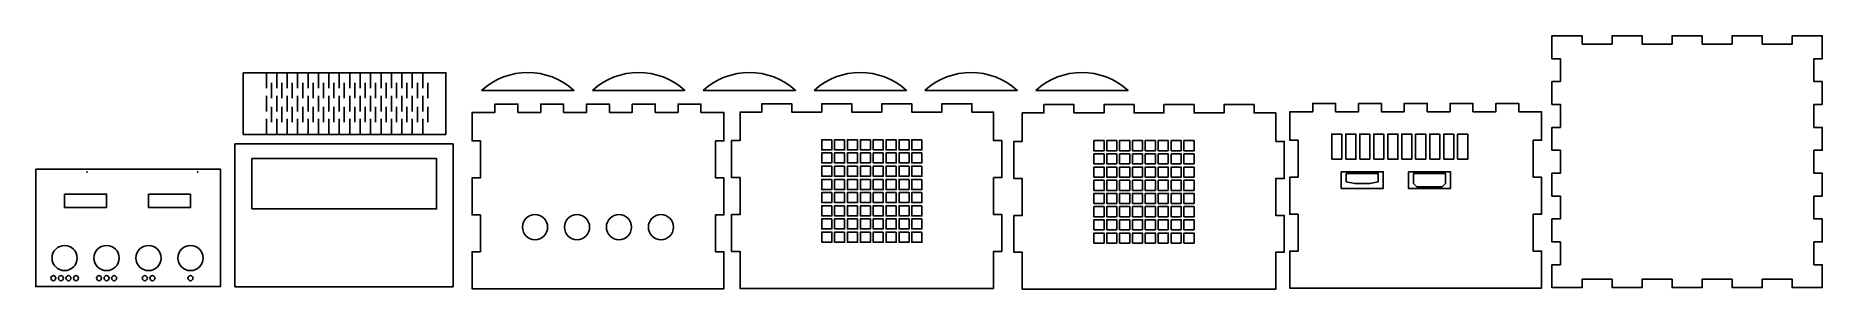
# Model space of a CAD drawing. Header units: millimetres. Extents: x -583 to 481, y -265 to -114.
import ezdxf

# ---------------------------------------------------------------- set-up
doc = ezdxf.new("R2010")
doc.units = ezdxf.units.MM
doc.layers.get('0').update_dxf_attribs({"linetype": 'CONTINUOUS'})

msp = doc.modelspace()

# ---------------------------------------------------------------- linework, layer by layer
for p, q in [((-445.2, -136.1), (-442.2, -136.1)), ((-445.2, -136.1), (-445.2, -145.3)), ((-439, -136.1), (-439, -145.3)), ((-432.8, -136.1), (-432.8, -145.3)), ((-426.6, -136.1), (-426.6, -145.3)), ((-420.4, -136.1), (-420.4, -145.3)), ((-414.2, -136.1), (-414.2, -145.3)), ((-408, -136.1), (-408, -145.3)), ((-401.8, -136.1), (-401.8, -145.3)), ((-395.6, -136.1), (-395.6, -145.3)), ((-389.4, -136.1), (-389.4, -145.3)), ((-383.2, -136.1), (-383.2, -145.3)), ((-376.9, -136.1), (-376.9, -145.3)), ((-370.7, -136.1), (-370.7, -145.3)), ((-364.5, -136.1), (-364.5, -145.3)), ((-358.3, -136.1), (-358.3, -145.3)), ((-352.1, -136.1), (-352.1, -145.3)), ((-442.2, -142), (-442.2, -151.2)), ((-436, -142), (-436, -151.2)), ((-429.8, -142), (-429.8, -151.2)), ((-423.6, -142), (-423.6, -151.2)), ((-417.4, -142), (-417.4, -151.2)), ((-411.2, -142), (-411.2, -151.2)), ((-405, -142), (-405, -151.2)), ((-398.8, -142), (-398.8, -151.2)), ((-392.6, -142), (-392.6, -151.2)), ((-386.4, -142), (-386.4, -151.2)), ((-380.2, -142), (-380.2, -151.2)), ((-373.9, -142), (-373.9, -151.2)), ((-367.7, -142), (-367.7, -151.2)), ((-361.5, -142), (-361.5, -151.2)), ((-355.3, -142), (-355.3, -151.2)), ((-349.1, -142), (-349.1, -151.2)), ((-445.2, -154.5), (-445.2, -149.9)), ((-445.2, -154.5), (-445.2, -159.1)), ((-442.2, -165.5), (-442.2, -156.3)), ((-439, -154.5), (-439, -149.9)), ((-439, -154.5), (-439, -159.1)), ((-436, -165.5), (-436, -156.3)), ((-432.8, -154.5), (-432.8, -149.9)), ((-432.8, -154.5), (-432.8, -159.1)), ((-429.8, -165.5), (-429.8, -156.3)), ((-426.6, -154.5), (-426.6, -149.9)), ((-426.6, -154.5), (-426.6, -159.1)), ((-423.6, -165.5), (-423.6, -156.3)), ((-420.4, -154.5), (-420.4, -149.9)), ((-420.4, -154.5), (-420.4, -159.1)), ((-417.4, -165.5), (-417.4, -156.3)), ((-414.2, -154.5), (-414.2, -149.9)), ((-414.2, -154.5), (-414.2, -159.1)), ((-411.2, -165.5), (-411.2, -156.3)), ((-408, -154.5), (-408, -149.9)), ((-408, -154.5), (-408, -159.1)), ((-405, -165.5), (-405, -156.3)), ((-401.8, -154.5), (-401.8, -149.9)), ((-401.8, -154.5), (-401.8, -159.1)), ((-398.8, -165.5), (-398.8, -156.3)), ((-395.6, -154.5), (-395.6, -149.9)), ((-395.6, -154.5), (-395.6, -159.1)), ((-392.6, -165.5), (-392.6, -156.3)), ((-389.4, -154.5), (-389.4, -149.9)), ((-389.4, -154.5), (-389.4, -159.1)), ((-386.4, -165.5), (-386.4, -156.3)), ((-383.2, -154.5), (-383.2, -149.9)), ((-383.2, -154.5), (-383.2, -159.1)), ((-380.2, -165.5), (-380.2, -156.3)), ((-376.9, -154.5), (-376.9, -149.9)), ((-376.9, -154.5), (-376.9, -159.1)), ((-373.9, -165.5), (-373.9, -156.3)), ((-370.7, -154.5), (-370.7, -149.9)), ((-370.7, -154.5), (-370.7, -159.1)), ((-367.7, -165.5), (-367.7, -156.3)), ((-364.5, -154.5), (-364.5, -149.9)), ((-364.5, -154.5), (-364.5, -159.1)), ((-361.5, -165.5), (-361.5, -156.3)), ((-358.3, -154.5), (-358.3, -149.9)), ((-358.3, -154.5), (-358.3, -159.1)), ((-355.3, -165.5), (-355.3, -156.3)), ((-352.1, -154.5), (-352.1, -149.9)), ((-352.1, -154.5), (-352.1, -159.1)), ((-349.1, -165.5), (-349.1, -156.3)), ((-445.2, -172.8), (-445.2, -163.6)), ((-439, -172.8), (-439, -163.6)), ((-432.8, -172.8), (-432.8, -163.6)), ((-426.6, -172.8), (-426.6, -163.6)), ((-420.4, -172.8), (-420.4, -163.6)), ((-414.2, -172.8), (-414.2, -163.6)), ((-408, -172.8), (-408, -163.6)), ((-401.8, -172.8), (-401.8, -163.6)), ((-395.6, -172.8), (-395.6, -163.6)), ((-389.4, -172.8), (-389.4, -163.6)), ((-383.2, -172.8), (-383.2, -163.6)), ((-376.9, -172.8), (-376.9, -163.6)), ((-370.7, -172.8), (-370.7, -163.6)), ((-364.5, -172.8), (-364.5, -163.6)), ((-358.3, -172.8), (-358.3, -163.6)), ((-352.1, -172.8), (-352.1, -163.6)), ((-442.2, -172.8), (-445.2, -172.8))]:
    msp.add_line(p, q)
for points in [[(338.4, -119), (338.4, -114), (320.5, -114), (320.5, -127.7), (325.5, -127.7), (325.5, -141.3), (320.5, -141.3), (320.5, -154.9), (325.5, -154.9), (325.5, -168.6), (320.5, -168.6), (320.5, -182.2), (325.5, -182.2), (325.5, -195.9), (320.5, -195.9), (320.5, -209.5), (325.5, -209.5), (325.5, -223.1), (320.5, -223.1), (320.5, -236.8), (325.5, -236.8), (325.5, -250.4), (320.5, -250.4), (320.5, -264), (338.4, -264), (338.4, -259), (356.3, -259), (356.3, -264), (374.2, -264), (374.2, -259), (392, -259), (392, -264), (409.9, -264), (409.9, -259), (427.8, -259), (427.8, -264), (445.7, -264), (445.7, -259), (463.6, -259), (463.6, -264), (481.5, -264), (481.5, -250.4), (476.5, -250.4), (476.5, -236.8), (481.5, -236.8), (481.5, -223.1), (476.5, -223.1), (476.5, -209.5), (481.5, -209.5), (481.5, -195.9), (476.5, -195.9), (476.5, -182.2), (481.5, -182.2), (481.5, -168.6), (476.5, -168.6), (476.5, -154.9), (481.5, -154.9), (481.5, -141.3), (476.5, -141.3), (476.5, -127.7), (481.5, -127.7), (481.5, -114), (463.6, -114), (463.6, -119), (445.7, -119), (445.7, -114), (427.8, -114), (427.8, -119), (409.9, -119), (409.9, -114), (392, -114), (392, -119), (374.2, -119), (374.2, -114), (356.3, -114), (356.3, -119)], [(-459, -136.1), (-338.3, -136.1), (-338.3, -172.8), (-459, -172.8)], [(-317.7, -242.7), (-322.7, -242.7), (-322.7, -264.7), (-172.7, -264.7), (-172.7, -242.7), (-177.7, -242.7), (-177.7, -220.7), (-172.7, -220.7), (-172.7, -198.7), (-177.7, -198.7), (-177.7, -176.7), (-172.7, -176.7), (-172.7, -159.7), (-186.4, -159.7), (-186.4, -154.7), (-200, -154.7), (-200, -159.7), (-213.6, -159.7), (-213.6, -154.7), (-227.3, -154.7), (-227.3, -159.7), (-240.9, -159.7), (-240.9, -154.7), (-254.5, -154.7), (-254.5, -159.7), (-268.2, -159.7), (-268.2, -154.7), (-281.8, -154.7), (-281.8, -159.7), (-295.4, -159.7), (-295.4, -154.7), (-309.1, -154.7), (-309.1, -159.7), (-322.7, -159.7), (-322.7, -176.7), (-317.7, -176.7), (-317.7, -198.7), (-322.7, -198.7), (-322.7, -220.7), (-317.7, -220.7)], [(-150.2, -159.5), (-163.1, -159.5), (-163.1, -176.5), (-168.1, -176.5), (-168.1, -198.5), (-163.1, -198.5), (-163.1, -220.5), (-168.1, -220.5), (-168.1, -242.5), (-163.1, -242.5), (-163.1, -264.5), (-12.1, -264.5), (-12.1, -242.5), (-7.1, -242.5), (-7.1, -220.5), (-12.1, -220.5), (-12.1, -198.5), (-7.1, -198.5), (-7.1, -176.5), (-12.1, -176.5), (-12.1, -159.5), (-25, -159.5), (-25, -154.5), (-42.9, -154.5), (-42.9, -159.5), (-60.8, -159.5), (-60.8, -154.5), (-78.7, -154.5), (-78.7, -159.5), (-96.6, -159.5), (-96.6, -154.5), (-114.4, -154.5), (-114.4, -159.5), (-132.3, -159.5), (-132.3, -154.5), (-150.2, -154.5)], [(156, -177), (156, -160), (143.1, -160), (143.1, -155), (125.2, -155), (125.2, -160), (107.3, -160), (107.3, -155), (89.4, -155), (89.4, -160), (71.6, -160), (71.6, -155), (53.7, -155), (53.7, -160), (35.8, -160), (35.8, -155), (17.9, -155), (17.9, -160), (5, -160), (5, -177), (0, -177), (0, -199), (5, -199), (5, -221), (0, -221), (0, -243), (5, -243), (5, -265), (156, -265), (156, -243), (161, -243), (161, -221), (156, -221), (156, -199), (161, -199), (161, -177)], [(309.3, -176.3), (314.3, -176.3), (314.3, -159.3), (300.7, -159.3), (300.7, -154.3), (287.1, -154.3), (287.1, -159.3), (273.4, -159.3), (273.4, -154.3), (259.8, -154.3), (259.8, -159.3), (246.2, -159.3), (246.2, -154.3), (232.5, -154.3), (232.5, -159.3), (218.9, -159.3), (218.9, -154.3), (205.3, -154.3), (205.3, -159.3), (191.6, -159.3), (191.6, -154.3), (178, -154.3), (178, -159.3), (164.3, -159.3), (164.3, -176.3), (169.3, -176.3), (169.3, -198.3), (164.3, -198.3), (164.3, -220.3), (169.3, -220.3), (169.3, -242.3), (164.3, -242.3), (164.3, -264.3), (314.3, -264.3), (314.3, -242.3), (309.3, -242.3), (309.3, -220.3), (314.3, -220.3), (314.3, -198.3), (309.3, -198.3)], [(-464, -178.5), (-334, -178.5), (-334, -263.5), (-464, -263.5)], [(-108.4, -176), (-108.4, -182), (-114.4, -182), (-114.4, -176)], [(-100.8, -176), (-100.8, -182), (-106.8, -182), (-106.8, -176)], [(-93.1, -176), (-93.1, -182), (-99.1, -182), (-99.1, -176)], [(-85.4, -176), (-85.4, -182), (-91.4, -182), (-91.4, -176)], [(-77.8, -176), (-77.8, -182), (-83.8, -182), (-83.8, -176)], [(-70.1, -176), (-70.1, -182), (-76.1, -182), (-76.1, -176)], [(-62.4, -176), (-62.4, -182), (-68.4, -182), (-68.4, -176)], [(-54.8, -176), (-54.8, -182), (-60.8, -182), (-60.8, -176)], [(53.7, -182.5), (47.7, -182.5), (47.7, -176.5), (53.7, -176.5)], [(61.3, -182.5), (55.3, -182.5), (55.3, -176.5), (61.3, -176.5)], [(69, -182.5), (63, -182.5), (63, -176.5), (69, -176.5)], [(76.7, -182.5), (70.7, -182.5), (70.7, -176.5), (76.7, -176.5)], [(84.3, -182.5), (78.3, -182.5), (78.3, -176.5), (84.3, -176.5)], [(92, -182.5), (86, -182.5), (86, -176.5), (92, -176.5)], [(99.7, -182.5), (93.7, -182.5), (93.7, -176.5), (99.7, -176.5)], [(107.3, -182.5), (101.3, -182.5), (101.3, -176.5), (107.3, -176.5)], [(189.3, -187.6), (189.3, -172.6), (195.3, -172.6), (195.3, -187.6)], [(197.7, -187.6), (197.7, -172.6), (203.7, -172.6), (203.7, -187.6)], [(206, -187.6), (206, -172.6), (212, -172.6), (212, -187.6)], [(214.3, -187.6), (214.3, -172.6), (220.3, -172.6), (220.3, -187.6)], [(222.7, -187.6), (222.7, -172.6), (228.7, -172.6), (228.7, -187.6)], [(231, -187.6), (231, -172.6), (237, -172.6), (237, -187.6)], [(239.3, -187.6), (239.3, -172.6), (245.3, -172.6), (245.3, -187.6)], [(247.7, -187.6), (247.7, -172.6), (253.7, -172.6), (253.7, -187.6)], [(256, -187.6), (256, -172.6), (262, -172.6), (262, -187.6)], [(264.3, -187.6), (264.3, -172.6), (270.3, -172.6), (270.3, -187.6)], [(-453.8, -187.2), (-343.8, -187.2), (-343.8, -217.2), (-453.8, -217.2)], [(-108.4, -183.8), (-108.4, -189.8), (-114.4, -189.8), (-114.4, -183.8)], [(-100.8, -183.8), (-100.8, -189.8), (-106.8, -189.8), (-106.8, -183.8)], [(-93.1, -183.8), (-93.1, -189.8), (-99.1, -189.8), (-99.1, -183.8)], [(-85.4, -183.8), (-85.4, -189.8), (-91.4, -189.8), (-91.4, -183.8)], [(-77.8, -183.8), (-77.8, -189.8), (-83.8, -189.8), (-83.8, -183.8)], [(-70.1, -183.8), (-70.1, -189.8), (-76.1, -189.8), (-76.1, -183.8)], [(-62.4, -183.8), (-62.4, -189.8), (-68.4, -189.8), (-68.4, -183.8)], [(-54.8, -183.8), (-54.8, -189.8), (-60.8, -189.8), (-60.8, -183.8)], [(53.7, -190.4), (47.7, -190.4), (47.7, -184.4), (53.7, -184.4)], [(61.3, -190.4), (55.3, -190.4), (55.3, -184.4), (61.3, -184.4)], [(69, -190.4), (63, -190.4), (63, -184.4), (69, -184.4)], [(76.7, -190.4), (70.7, -190.4), (70.7, -184.4), (76.7, -184.4)], [(84.3, -190.4), (78.3, -190.4), (78.3, -184.4), (84.3, -184.4)], [(92, -190.4), (86, -190.4), (86, -184.4), (92, -184.4)], [(99.7, -190.4), (93.7, -190.4), (93.7, -184.4), (99.7, -184.4)], [(107.3, -190.4), (101.3, -190.4), (101.3, -184.4), (107.3, -184.4)], [(-582.6, -193.4), (-472.6, -193.4), (-472.6, -263.4), (-582.6, -263.4)], [(-108.4, -191.7), (-108.4, -197.7), (-114.4, -197.7), (-114.4, -191.7)], [(-108.4, -199.6), (-108.4, -205.6), (-114.4, -205.6), (-114.4, -199.6)], [(-100.8, -191.7), (-100.8, -197.7), (-106.8, -197.7), (-106.8, -191.7)], [(-100.8, -199.6), (-100.8, -205.6), (-106.8, -205.6), (-106.8, -199.6)], [(-93.1, -191.7), (-93.1, -197.7), (-99.1, -197.7), (-99.1, -191.7)], [(-93.1, -199.6), (-93.1, -205.6), (-99.1, -205.6), (-99.1, -199.6)], [(-85.4, -191.7), (-85.4, -197.7), (-91.4, -197.7), (-91.4, -191.7)], [(-85.4, -199.6), (-85.4, -205.6), (-91.4, -205.6), (-91.4, -199.6)], [(-77.8, -191.7), (-77.8, -197.7), (-83.8, -197.7), (-83.8, -191.7)], [(-77.8, -199.6), (-77.8, -205.6), (-83.8, -205.6), (-83.8, -199.6)], [(-70.1, -191.7), (-70.1, -197.7), (-76.1, -197.7), (-76.1, -191.7)], [(-70.1, -199.6), (-70.1, -205.6), (-76.1, -205.6), (-76.1, -199.6)], [(-62.4, -191.7), (-62.4, -197.7), (-68.4, -197.7), (-68.4, -191.7)], [(-62.4, -199.6), (-62.4, -205.6), (-68.4, -205.6), (-68.4, -199.6)], [(-54.8, -191.7), (-54.8, -197.7), (-60.8, -197.7), (-60.8, -191.7)], [(-54.8, -199.6), (-54.8, -205.6), (-60.8, -205.6), (-60.8, -199.6)], [(53.7, -198.2), (47.7, -198.2), (47.7, -192.2), (53.7, -192.2)], [(53.7, -206.1), (47.7, -206.1), (47.7, -200.1), (53.7, -200.1)], [(61.3, -198.2), (55.3, -198.2), (55.3, -192.2), (61.3, -192.2)], [(61.3, -206.1), (55.3, -206.1), (55.3, -200.1), (61.3, -200.1)], [(69, -198.2), (63, -198.2), (63, -192.2), (69, -192.2)], [(69, -206.1), (63, -206.1), (63, -200.1), (69, -200.1)], [(76.7, -198.2), (70.7, -198.2), (70.7, -192.2), (76.7, -192.2)], [(76.7, -206.1), (70.7, -206.1), (70.7, -200.1), (76.7, -200.1)], [(84.3, -198.2), (78.3, -198.2), (78.3, -192.2), (84.3, -192.2)], [(84.3, -206.1), (78.3, -206.1), (78.3, -200.1), (84.3, -200.1)], [(92, -198.2), (86, -198.2), (86, -192.2), (92, -192.2)], [(92, -206.1), (86, -206.1), (86, -200.1), (92, -200.1)], [(99.7, -198.2), (93.7, -198.2), (93.7, -192.2), (99.7, -192.2)], [(99.7, -206.1), (93.7, -206.1), (93.7, -200.1), (99.7, -200.1)], [(107.3, -198.2), (101.3, -198.2), (101.3, -192.2), (107.3, -192.2)], [(107.3, -206.1), (101.3, -206.1), (101.3, -200.1), (107.3, -200.1)], [(195, -195), (220, -195), (220, -205), (195, -205)], [(198, -196), (217, -196), (217, -201), (212, -202), (203, -202), (198, -201)], [(235, -195), (260, -195), (260, -205), (235, -205)], [(238, -196), (238, -202), (240, -204), (255, -204), (257, -202), (257, -196)], [(-565.4, -208.3), (-540.4, -208.3), (-540.4, -216.3), (-565.4, -216.3)], [(-490.4, -208.4), (-515.4, -208.4), (-515.4, -216.4), (-490.4, -216.4)], [(-108.4, -207.4), (-108.4, -213.4), (-114.4, -213.4), (-114.4, -207.4)], [(-100.8, -207.4), (-100.8, -213.4), (-106.8, -213.4), (-106.8, -207.4)], [(-93.1, -207.4), (-93.1, -213.4), (-99.1, -213.4), (-99.1, -207.4)], [(-85.4, -207.4), (-85.4, -213.4), (-91.4, -213.4), (-91.4, -207.4)], [(-77.8, -207.4), (-77.8, -213.4), (-83.8, -213.4), (-83.8, -207.4)], [(-70.1, -207.4), (-70.1, -213.4), (-76.1, -213.4), (-76.1, -207.4)], [(-62.4, -207.4), (-62.4, -213.4), (-68.4, -213.4), (-68.4, -207.4)], [(-54.8, -207.4), (-54.8, -213.4), (-60.8, -213.4), (-60.8, -207.4)], [(53.7, -213.9), (47.7, -213.9), (47.7, -207.9), (53.7, -207.9)], [(61.3, -213.9), (55.3, -213.9), (55.3, -207.9), (61.3, -207.9)], [(69, -213.9), (63, -213.9), (63, -207.9), (69, -207.9)], [(76.7, -213.9), (70.7, -213.9), (70.7, -207.9), (76.7, -207.9)], [(84.3, -213.9), (78.3, -213.9), (78.3, -207.9), (84.3, -207.9)], [(92, -213.9), (86, -213.9), (86, -207.9), (92, -207.9)], [(99.7, -213.9), (93.7, -213.9), (93.7, -207.9), (99.7, -207.9)], [(107.3, -213.9), (101.3, -213.9), (101.3, -207.9), (107.3, -207.9)], [(-108.4, -215.3), (-108.4, -221.3), (-114.4, -221.3), (-114.4, -215.3)], [(-108.4, -223.1), (-108.4, -229.1), (-114.4, -229.1), (-114.4, -223.1)], [(-100.8, -215.3), (-100.8, -221.3), (-106.8, -221.3), (-106.8, -215.3)], [(-100.8, -223.1), (-100.8, -229.1), (-106.8, -229.1), (-106.8, -223.1)], [(-93.1, -215.3), (-93.1, -221.3), (-99.1, -221.3), (-99.1, -215.3)], [(-93.1, -223.1), (-93.1, -229.1), (-99.1, -229.1), (-99.1, -223.1)], [(-85.4, -215.3), (-85.4, -221.3), (-91.4, -221.3), (-91.4, -215.3)], [(-85.4, -223.1), (-85.4, -229.1), (-91.4, -229.1), (-91.4, -223.1)], [(-77.8, -215.3), (-77.8, -221.3), (-83.8, -221.3), (-83.8, -215.3)], [(-77.8, -223.1), (-77.8, -229.1), (-83.8, -229.1), (-83.8, -223.1)], [(-70.1, -215.3), (-70.1, -221.3), (-76.1, -221.3), (-76.1, -215.3)], [(-70.1, -223.1), (-70.1, -229.1), (-76.1, -229.1), (-76.1, -223.1)], [(-62.4, -215.3), (-62.4, -221.3), (-68.4, -221.3), (-68.4, -215.3)], [(-62.4, -223.1), (-62.4, -229.1), (-68.4, -229.1), (-68.4, -223.1)], [(-54.8, -215.3), (-54.8, -221.3), (-60.8, -221.3), (-60.8, -215.3)], [(-54.8, -223.1), (-54.8, -229.1), (-60.8, -229.1), (-60.8, -223.1)], [(53.7, -221.8), (47.7, -221.8), (47.7, -215.8), (53.7, -215.8)], [(61.3, -221.8), (55.3, -221.8), (55.3, -215.8), (61.3, -215.8)], [(69, -221.8), (63, -221.8), (63, -215.8), (69, -215.8)], [(76.7, -221.8), (70.7, -221.8), (70.7, -215.8), (76.7, -215.8)], [(84.3, -221.8), (78.3, -221.8), (78.3, -215.8), (84.3, -215.8)], [(92, -221.8), (86, -221.8), (86, -215.8), (92, -215.8)], [(99.7, -221.8), (93.7, -221.8), (93.7, -215.8), (99.7, -215.8)], [(107.3, -221.8), (101.3, -221.8), (101.3, -215.8), (107.3, -215.8)], [(-114.4, -237), (-114.4, -231), (-108.4, -231), (-108.4, -237)], [(-100.8, -231), (-100.8, -237), (-106.8, -237), (-106.8, -231)], [(-93.1, -231), (-93.1, -237), (-99.1, -237), (-99.1, -231)], [(-85.4, -231), (-85.4, -237), (-91.4, -237), (-91.4, -231)], [(-77.8, -231), (-77.8, -237), (-83.8, -237), (-83.8, -231)], [(-70.1, -231), (-70.1, -237), (-76.1, -237), (-76.1, -231)], [(-62.4, -231), (-62.4, -237), (-68.4, -237), (-68.4, -231)], [(-54.8, -231), (-54.8, -237), (-60.8, -237), (-60.8, -231)], [(53.7, -229.6), (47.7, -229.6), (47.7, -223.6), (53.7, -223.6)], [(53.7, -237.5), (47.7, -237.5), (47.7, -231.5), (53.7, -231.5)], [(61.3, -229.6), (55.3, -229.6), (55.3, -223.6), (61.3, -223.6)], [(61.3, -237.5), (55.3, -237.5), (55.3, -231.5), (61.3, -231.5)], [(69, -229.6), (63, -229.6), (63, -223.6), (69, -223.6)], [(69, -237.5), (63, -237.5), (63, -231.5), (69, -231.5)], [(76.7, -229.6), (70.7, -229.6), (70.7, -223.6), (76.7, -223.6)], [(76.7, -237.5), (70.7, -237.5), (70.7, -231.5), (76.7, -231.5)], [(84.3, -229.6), (78.3, -229.6), (78.3, -223.6), (84.3, -223.6)], [(84.3, -237.5), (78.3, -237.5), (78.3, -231.5), (84.3, -231.5)], [(92, -229.6), (86, -229.6), (86, -223.6), (92, -223.6)], [(92, -237.5), (86, -237.5), (86, -231.5), (92, -231.5)], [(99.7, -229.6), (93.7, -229.6), (93.7, -223.6), (99.7, -223.6)], [(99.7, -237.5), (93.7, -237.5), (93.7, -231.5), (99.7, -231.5)], [(107.3, -229.6), (101.3, -229.6), (101.3, -223.6), (107.3, -223.6)], [(101.3, -231.5), (107.3, -231.5), (107.3, -237.5), (101.3, -237.5)]]:
    msp.add_lwpolyline(points, close=True)
for points in [[(-317, -146.6), (-262, -146.6, 0.387925)], [(-251, -146.6), (-196, -146.6, 0.387925)], [(-185, -146.6), (-130, -146.6, 0.387925)], [(-119, -146.6), (-64, -146.6, 0.387925)], [(-53, -146.6), (2, -146.6, 0.387925)], [(13, -146.6), (68, -146.6, 0.387925)]]:
    msp.add_lwpolyline(points, format="xyb", close=True)
for centre, radius in [((-285.2, -228), 7.5), ((-260.2, -228), 7.5), ((-235.2, -228), 7.5), ((-210.2, -228), 7.5), ((-565.4, -246.4), 7.5), ((-540.4, -246.4), 7.5), ((-515.4, -246.4), 7.5), ((-490.4, -246.4), 7.5), ((-572.1, -258.4), 1.5), ((-567.6, -258.4), 1.5), ((-563.1, -258.4), 1.5), ((-558.6, -258.4), 1.5), ((-544.9, -258.4), 1.5), ((-540.4, -258.4), 1.5), ((-535.9, -258.4), 1.5), ((-517.6, -258.4), 1.5), ((-513.1, -258.4), 1.5), ((-490.4, -258.4), 1.5)]:
    msp.add_circle(centre, radius)
for p in [(-552.1, -195.1), (-486.1, -195.1)]:
    msp.add_point(p)

doc.saveas('drawing.dxf')
